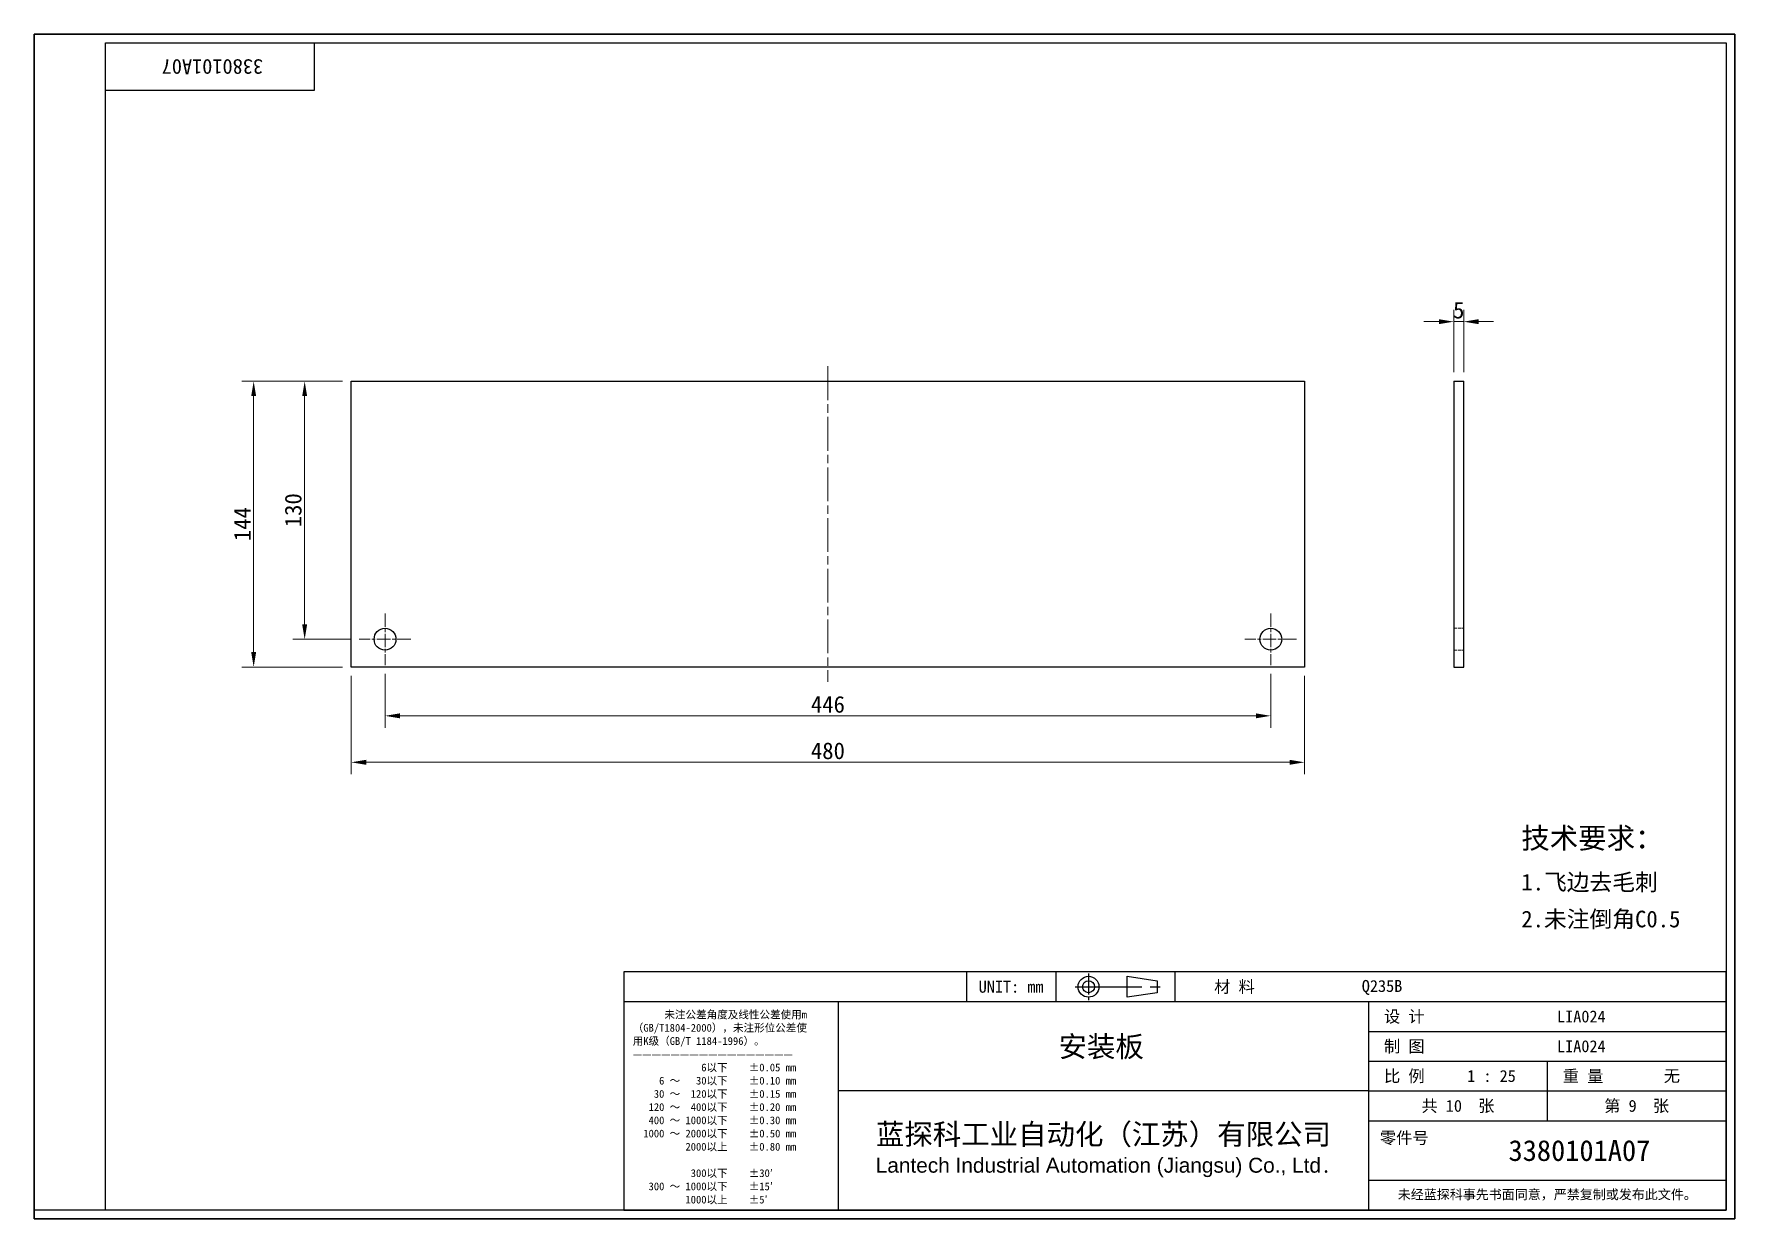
# Model space of a CAD drawing. Header units: millimetres. Extents: x 18 to 875, y 16 to 614.
import ezdxf
from ezdxf.enums import TextEntityAlignment as Align

# ---------------------------------------------------------------- set-up
doc = ezdxf.new("R2010")
doc.units = ezdxf.units.MM
doc.header["$LTSCALE"] = 3
doc.linetypes.add('CHAIN', pattern=[0.3543, 0.2362, -0.0295, 0.0591, -0.0295])
doc.linetypes.add('DASHED', pattern=[0.2067, 0.1654, -0.0413])
for name, color, linetype, lineweight in [('1', 7, 'Continuous', 18), ('可见 (ISO)', 7, 'Continuous', 25), ('图框 (ISO)', 7, 'Continuous', 35), ('标题 (ISO)', 7, 'Continuous', 25)]:
    doc.layers.add(name, color=color, linetype=linetype, lineweight=lineweight)
for name, color, linetype, lineweight, true_color in [('中心标记 (ISO)', 1, 'CHAIN', 18, 0xff0000), ('中心线 (ISO)', 1, 'CHAIN', 18, 0xff0000), ('尺寸 (ISO)', 7, 'Continuous', 18, 0x008000), ('符号 (ISO)', 7, 'Continuous', 18, 0x008000), ('隐藏 (ISO)', 5, 'DASHED', 18, 0x0000ff)]:
    doc.layers.add(name, color=color, linetype=linetype, lineweight=lineweight, true_color=true_color)
doc.styles.add('文本样式164', font='SimSun.ttf')
doc.styles.add('文本样式165', font='SimSun.ttf')
doc.styles.add('文本样式74', font='SimSun.ttf')
doc.styles.add('最新国标', font='simfang.ttf')
doc.styles.add('注释文本 (ISO)', font='simfang.ttf')
doc.dimstyles.new('默认 (GB)', dxfattribs={"dimscale": 3, "dimtxt": 2.8, "dimasz": 2.5, "dimexe": 2, "dimexo": 1.5, "dimgap": 0.5, "dimtad": 1, "dimtoh": 1, "dimdsep": 46, "dimtxsty": '最新国标', "dimcen": 0.09, "dimdle": 10, "dimclrd": 256, "dimclre": 256, "dimclrt": 256, "dimaunit": 1, "dimadec": 3, "dimazin": 2, "dimtfac": 0.535714, "dimtdec": 3, "dimtmove": 0, "dimatfit": 3, "dimfxl": 0, "dimtolj": 1, "dimlwd": -1, "dimlwe": -1, "dimarcsym": 0})

# ---------------------------------------------------------------- blocks, each defined once
blk = doc.blocks.new('图框 最新国标')
at = {"layer": '图框 (ISO)'}
for p, q in [((6, 7), (6, 204.5)), ((6, 204.5), (291.5, 204.5)), ((291.5, 204.5), (291.5, 5.5)), ((6, 7), (6, 5.5)), ((6, 7), (6, 5.5)), ((291.5, 5.5), (6, 5.5))]:
    blk.add_line(p, q, dxfattribs=at)
at = {"layer": '图框 (ISO)', "color": 7, "linetype": 'Continuous', "lineweight": 25}
for p, q in [((18, 203), (290, 203)), ((18, 7), (18, 203)), ((18, 203), (290, 203)), ((53, 203), (53, 195)), ((290, 203), (290, 7)), ((290, 203), (290, 7)), ((53, 195), (18, 195)), ((290, 7), (6, 7)), ((290, 7), (18, 7))]:
    blk.add_line(p, q, dxfattribs=at)
at = {"layer": '图框 (ISO)', "style": '文本样式74'}
blk.add_attdef('零件代号_001', (44.44, 200.25), '', height=2.5, rotation=180, dxfattribs=at)
blk = doc.blocks.new('标题栏 最新国标')
at = {"layer": '标题 (ISO)'}
for p, q in [((381.98, -183.84), (196.98, -183.84)), ((196.98, -183.84), (196.98, -223.84)), ((254.48, -183.84), (254.48, -188.84)), ((269.48, -183.84), (269.48, -188.84)), ((281.48, -188.09), (281.48, -184.59)), ((281.48, -184.59), (286.48, -185.34)), ((286.48, -185.34), (286.48, -187.34)), ((289.48, -183.84), (289.48, -188.84)), ((381.98, -223.84), (381.98, -183.84)), ((383.48, -183.84), (383.48, -225.34)), ((286.48, -187.34), (281.48, -188.09)), ((196.98, -188.84), (381.98, -188.84)), ((232.98, -188.84), (232.98, -223.84)), ((321.98, -188.84), (321.98, -223.84)), ((321.98, -193.84), (381.98, -193.84)), ((321.98, -198.84), (381.98, -198.84)), ((351.98, -198.84), (351.98, -208.84)), ((321.98, -203.84), (232.98, -203.84)), ((321.98, -203.84), (381.98, -203.84)), ((321.98, -208.84), (381.98, -208.84)), ((321.98, -218.84), (381.98, -218.84)), ((196.98, -223.84), (381.98, -223.84)), ((383.48, -225.34), (196.98, -225.34))]:
    blk.add_line(p, q, dxfattribs=at)
at = {"layer": '标题 (ISO)', "linetype": 'CHAIN', "ltscale": 5.000333}
blk.add_line((274.98, -184.09), (274.98, -188.59), dxfattribs=at)
at = {"layer": '标题 (ISO)', "linetype": 'CHAIN', "ltscale": 15.834605}
blk.add_line((272.73, -186.34), (286.98, -186.34), dxfattribs=at)
at = {"layer": '标题 (ISO)'}
for radius in [1.75, 1]:
    blk.add_circle((274.98, -186.34), radius, dxfattribs=at)
at = {"layer": '1', "style": '文本样式164'}
for s, p in [('UNIT: mm', (261.98, -186.34)), ('材 料', (299.48, -186.34)), ('设 计', (327.98, -191.34)), ('制 图', (327.98, -196.34)), ('比 例', (327.98, -201.34)), ('重 量', (357.98, -201.34)), ('共 10  张', (336.98, -206.34)), ('第 9  张', (366.98, -206.34))]:
    blk.add_text(s, height=2, dxfattribs=at).set_placement(p, align=Align.MIDDLE_CENTER)
at = {"layer": '标题 (ISO)', "style": '注释文本 (ISO)'}
for s, insert, char_height, attachment_point, line_spacing_factor in [('\\fSimSun|b0|i0;{\\H1.3000;      未注公差角度及线性公差使用m\\P}\\fSimSun|b0|i0;{\\H1.3000;（GB/T1804-2000），未注形位公差使\\P}\\fSimSun|b0|i0;{\\H1.3000;用K级（GB/T 1184-1996）。\\P}\\fSimSun|b0|i0;{\\H1.3000;—————————————————\\P}\\fSimSun|b0|i0;{\\H1.3000;             6以下    ±0.05 mm\\P}\\fSimSun|b0|i0;{\\H1.3000;     6 ～   30以下    ±0.10 mm\\P}\\fSimSun|b0|i0;{\\H1.3000;    30 ～  120以下    ±0.15 mm\\P}\\fSimSun|b0|i0;{\\H1.3000;   120 ～  400以下    ±0.20 mm\\P}\\fSimSun|b0|i0;{\\H1.3000;   400 ～ 1000以下    ±0.30 mm\\P}\\fSimSun|b0|i0;{\\H1.3000;  1000 ～ 2000以下    ±0.50 mm\\P}\\fSimSun|b0|i0;{\\H1.3000;          2000以上    ±0.80 mm\\P}\\fSimSun|b0|i0;{\\H1.3000;\\P}\\fSimSun|b0|i0;{\\H1.3000;           300以下    ±30′\\P}\\fSimSun|b0|i0;{\\H1.3000;   300 ～ 1000以下    ±15′\\P}\\fSimSun|b0|i0;{\\H1.3000;          1000以上    ±5′}', (198.48, -206.63), 1.3, 4, 1.023913), ('{\\fMicrosoft YaHei|b0|i0|c134|p34;\\H1.75x;蓝探科工业自动化（江苏）有限公司\\P\\fArial|b0|i0|c0|p34;\\H0.71429x;Lantech Industrial Automation (Jiangsu) Co., Ltd\\fFangSong|b0|i0|c134|p49;.\\H1.15195x; }', (277.48, -213.84), 2, 5, 0.978695)]:
    blk.add_mtext(s, dxfattribs=dict(at, insert=insert, char_height=char_height, attachment_point=attachment_point, line_spacing_factor=line_spacing_factor))
at = {"layer": '标题 (ISO)', "attachment_point": 5, "style": '注释文本 (ISO)'}
for s, insert, char_height in [('\\fFangSong|b0|i0;零件号', (327.98, -211.84), 2), ('\\fSimSun|b0|i0;{\\H1.6000;未经蓝探科事先书面同意，严禁复制或发布此文件。}', (351.98, -221.34), 1.6)]:
    blk.add_mtext(s, dxfattribs=dict(at, insert=insert, char_height=char_height))
at = {"layer": '标题 (ISO)'}
for tag, p, height, style in [('材料_001', (320.84, -187.21), 2, '注释文本 (ISO)'), ('设计人_001', (353.61, -192.33), 2, '注释文本 (ISO)'), ('库存编号_001', (269.94, -198.13), 3.5, '文本样式165'), ('设计人_001', (353.61, -197.33), 2, '注释文本 (ISO)'), ('视图比例_001', (338.53, -202.33), 2, '注释文本 (ISO)'), ('质量\\P3;_001', (371.53, -202.3), 2, '注释文本 (ISO)'), ('零件代号_001', (345.47, -215.59), 3.5, '文本样式165')]:
    blk.add_attdef(tag, p, '', height=height, dxfattribs=dict(at, style=style))
blk = doc.blocks.new('*D5')
at = {"layer": 'Defpoints', "color": 0, "transparency": 16777216}
for p in [(194.75, 295.58), (640.75, 295.58), (640.75, 269.99)]:
    blk.add_point(p, dxfattribs=at)
at = {"layer": '尺寸 (ISO)', "color": 116, "true_color": 0x00803f, "transparency": 16777216}
for p, q in [((194.75, 291.08), (194.75, 263.99)), ((640.75, 291.08), (640.75, 263.99)), ((202.25, 269.99), (633.25, 269.99))]:
    blk.add_line(p, q, dxfattribs=at)
for points in [[(202.25, 271.24), (202.25, 268.74), (194.75, 269.99)], [(633.25, 271.24), (633.25, 268.74), (640.75, 269.99)]]:
    blk.add_solid(points, dxfattribs=at)
at = {"layer": '尺寸 (ISO)', "transparency": 16777216, "insert": (417.75, 275.73), "char_height": 8.4, "attachment_point": 5, "style": '最新国标'}
blk.add_mtext('\\A1;446', dxfattribs=at)
blk = doc.blocks.new('*D6')
at = {"layer": 'Defpoints', "color": 0, "transparency": 16777216}
for p in [(177.75, 294.58), (657.75, 294.58), (177.75, 246.58)]:
    blk.add_point(p, dxfattribs=at)
at = {"layer": '尺寸 (ISO)', "color": 116, "true_color": 0x00803f, "transparency": 16777216}
for p, q in [((177.75, 290.08), (177.75, 240.58)), ((657.75, 290.08), (657.75, 240.58)), ((650.25, 246.58), (185.25, 246.58))]:
    blk.add_line(p, q, dxfattribs=at)
for points in [[(185.25, 247.83), (185.25, 245.33), (177.75, 246.58)], [(650.25, 247.83), (650.25, 245.33), (657.75, 246.58)]]:
    blk.add_solid(points, dxfattribs=at)
at = {"layer": '尺寸 (ISO)', "transparency": 16777216, "insert": (417.75, 252.33), "char_height": 8.4, "attachment_point": 5, "style": '最新国标'}
blk.add_mtext('\\A1;480', dxfattribs=at)
blk = doc.blocks.new('*D7')
at = {"layer": 'Defpoints', "color": 0, "transparency": 16777216}
for p in [(128.6, 438.58), (177.75, 438.58), (177.75, 294.58)]:
    blk.add_point(p, dxfattribs=at)
at = {"layer": '尺寸 (ISO)', "color": 116, "true_color": 0x00803f, "transparency": 16777216}
for p, q in [((173.25, 438.58), (122.6, 438.58)), ((128.6, 302.08), (128.6, 431.08)), ((173.25, 294.58), (122.6, 294.58))]:
    blk.add_line(p, q, dxfattribs=at)
for points in [[(127.35, 431.08), (129.85, 431.08), (128.6, 438.58)], [(127.35, 302.08), (129.85, 302.08), (128.6, 294.58)]]:
    blk.add_solid(points, dxfattribs=at)
at = {"layer": '尺寸 (ISO)', "transparency": 16777216, "insert": (122.9, 366.58), "char_height": 8.4, "attachment_point": 5, "rotation": 90, "style": '最新国标'}
blk.add_mtext('\\A1;144', dxfattribs=at)
blk = doc.blocks.new('*D8')
at = {"layer": 'Defpoints', "color": 0, "transparency": 16777216}
for p in [(154.28, 438.58), (177.75, 438.58), (181.75, 308.58)]:
    blk.add_point(p, dxfattribs=at)
at = {"layer": '尺寸 (ISO)', "color": 116, "true_color": 0x00803f, "transparency": 16777216}
for p, q in [((173.25, 438.58), (148.28, 438.58)), ((154.28, 316.08), (154.28, 431.08)), ((177.25, 308.58), (148.28, 308.58))]:
    blk.add_line(p, q, dxfattribs=at)
for points in [[(153.03, 431.08), (155.53, 431.08), (154.28, 438.58)], [(153.03, 316.08), (155.53, 316.08), (154.28, 308.58)]]:
    blk.add_solid(points, dxfattribs=at)
at = {"layer": '尺寸 (ISO)', "transparency": 16777216, "insert": (148.54, 373.58), "char_height": 8.4, "attachment_point": 5, "rotation": 90, "style": '最新国标'}
blk.add_mtext('\\A1;130', dxfattribs=at)
blk = doc.blocks.new('*D9')
at = {"layer": 'Defpoints', "color": 0, "transparency": 16777216}
for p in [(737.9, 468.58), (732.9, 438.58), (737.9, 438.58)]:
    blk.add_point(p, dxfattribs=at)
at = {"layer": '尺寸 (ISO)', "color": 116, "true_color": 0x00803f, "transparency": 16777216}
for p, q in [((732.9, 443.08), (732.9, 474.58)), ((737.9, 443.08), (737.9, 474.58)), ((725.4, 468.58), (717.9, 468.58)), ((732.9, 468.58), (737.9, 468.58)), ((745.4, 468.58), (752.9, 468.58))]:
    blk.add_line(p, q, dxfattribs=at)
for points in [[(725.4, 469.83), (725.4, 467.33), (732.9, 468.58)], [(745.4, 469.83), (745.4, 467.33), (737.9, 468.58)]]:
    blk.add_solid(points, dxfattribs=at)
at = {"layer": '尺寸 (ISO)', "transparency": 16777216, "insert": (735.4, 474.33), "char_height": 8.4, "attachment_point": 5, "style": '最新国标'}
blk.add_mtext('\\A1;5', dxfattribs=at)

msp = doc.modelspace()

# ---------------------------------------------------------------- linework, layer by layer
at = {"layer": '中心标记 (ISO)', "ltscale": 9.630364}
for p, q in [((194.753, 321.584), (194.753, 295.584)), ((640.753, 321.584), (640.753, 295.584)), ((207.753, 308.584), (181.753, 308.584)), ((653.753, 308.584), (627.753, 308.584))]:
    msp.add_line(p, q, dxfattribs=at)
at = {"layer": '中心线 (ISO)', "ltscale": 23.990969}
msp.add_line((417.753, 446.084), (417.753, 287.084), dxfattribs=at)
at = {"layer": '可见 (ISO)'}
for p, q in [((177.753, 438.584), (657.753, 438.584)), ((177.753, 294.584), (177.753, 438.584)), ((657.753, 438.584), (657.753, 294.584)), ((732.905, 438.584), (737.905, 438.584)), ((732.905, 438.584), (732.905, 294.584)), ((737.905, 294.584), (737.905, 438.584)), ((657.753, 294.584), (177.753, 294.584)), ((732.905, 294.584), (737.905, 294.584))]:
    msp.add_line(p, q, dxfattribs=at)
for centre in [(194.753, 308.584), (640.753, 308.584)]:
    msp.add_circle(centre, 5.5, dxfattribs=at)
at = {"layer": '隐藏 (ISO)', "ltscale": 3.174394}
for p, q in [((732.905, 314.084), (737.905, 314.084)), ((732.905, 303.084), (737.905, 303.084))]:
    msp.add_line(p, q, dxfattribs=at)

# ---------------------------------------------------------------- block references
at = {"xscale": 3, "yscale": 3, "zscale": 3}
msp.add_blockref('图框 最新国标', (0, 0), dxfattribs=at).add_auto_attribs({'零件代号_001': '3380101A07'})
ref = msp.add_blockref('标题栏 最新国标', (-275.948, 692.533), dxfattribs=dict(xscale=3, yscale=3, zscale=3))
ref.add_attrib('零件代号_001', '3380101A07', (760.458, 45.75), dxfattribs={"layer": '标题 (ISO)', "height": 10.5, "style": '文本样式165'})
ref.add_attrib('库存编号_001', '安装板', (533.887, 98.133), dxfattribs={"layer": '标题 (ISO)', "height": 10.5, "style": '文本样式165'})
ref.add_attrib('质量\\P3;_001', '无', (838.629, 85.62), dxfattribs={"layer": '标题 (ISO)', "height": 6, "style": '注释文本 (ISO)'})
ref.add_attrib('视图比例_001', '1 : 25', (739.646, 85.551), dxfattribs={"layer": '标题 (ISO)', "height": 6, "style": '注释文本 (ISO)'})
ref.add_attrib('设计人_001', 'LIA024', (784.886, 115.534), dxfattribs={"layer": '标题 (ISO)', "height": 6, "style": '注释文本 (ISO)'})
ref.add_attrib('设计人_001', 'LIA024', (784.886, 100.534), dxfattribs={"layer": '标题 (ISO)', "height": 6, "style": '注释文本 (ISO)'})
ref.add_attrib('材料_001', 'Q235B', (686.58, 130.894), dxfattribs={"layer": '标题 (ISO)', "height": 6, "style": '注释文本 (ISO)'})

# ---------------------------------------------------------------- texts
at = {"layer": '符号 (ISO)', "insert": (766.904, 188.033), "char_height": 6, "width": 88.02807, "attachment_point": 4, "line_spacing_factor": 1.32748, "style": '注释文本 (ISO)'}
msp.add_mtext('{\\H1.75x;技术要求：\\H0.8x;\\P1.飞边去毛刺\\P2.未注倒角C0.5}', dxfattribs=at)

# ---------------------------------------------------------------- dimensions: what is measured, and where the dimension line sits
at = {"layer": '尺寸 (ISO)', "color": 116, "true_color": 0x00803f}
for base, p1, p2, angle, override, picture, middle in [((737.905, 468.584), (732.905, 438.584), (737.905, 438.584), 180, {"dimgap": 0.5, "dimtoh": 0, "dimdec": 2, "dimtol": 0, "dimlim": 0, "dimtp": 0, "dimtm": 0, "dimtdec": 3, "dimtofl": 1, "dimatfit": 1}, '*D9', (735.405, 468.584)), ((128.6, 438.584), (177.753, 294.584), (177.753, 438.584), 90, {"dimgap": 0.5, "dimtoh": 0, "dimdec": 2, "dimtol": 0, "dimlim": 0, "dimtp": 0, "dimtm": 0, "dimtdec": 3, "dimtofl": 0, "dimatfit": 1}, '*D7', (128.6, 366.584)), ((154.285, 438.584), (181.753, 308.584), (177.753, 438.584), 90, {"dimgap": 0.5, "dimtoh": 0, "dimdec": 2, "dimtol": 0, "dimlim": 0, "dimtp": 0, "dimtm": 0, "dimtdec": 3, "dimtofl": 0, "dimatfit": 1}, '*D8', (154.285, 373.584)), ((177.753, 246.584), (657.753, 294.584), (177.753, 294.584), 180, {"dimgap": 0.5, "dimtoh": 0, "dimdec": 2, "dimtol": 0, "dimlim": 0, "dimtp": 0, "dimtm": 0, "dimtdec": 3, "dimtofl": 0, "dimatfit": 1}, '*D6', (417.753, 246.584)), ((640.753, 269.985), (194.753, 295.584), (640.753, 295.584), 180, {"dimgap": 0.5, "dimtoh": 0, "dimdec": 2, "dimtol": 0, "dimlim": 0, "dimtp": 0, "dimtm": 0, "dimtdec": 3, "dimtofl": 0, "dimatfit": 1}, '*D5', (417.753, 269.985))]:
    dim = msp.add_linear_dim(base=base, p1=p1, p2=p2, angle=angle, dimstyle='默认 (GB)', override=override, dxfattribs=at)
    dim.commit()
    dim.dimension.update_dxf_attribs({"geometry": picture, "text_midpoint": middle, "dimtype": 160})

doc.saveas('drawing.dxf')
